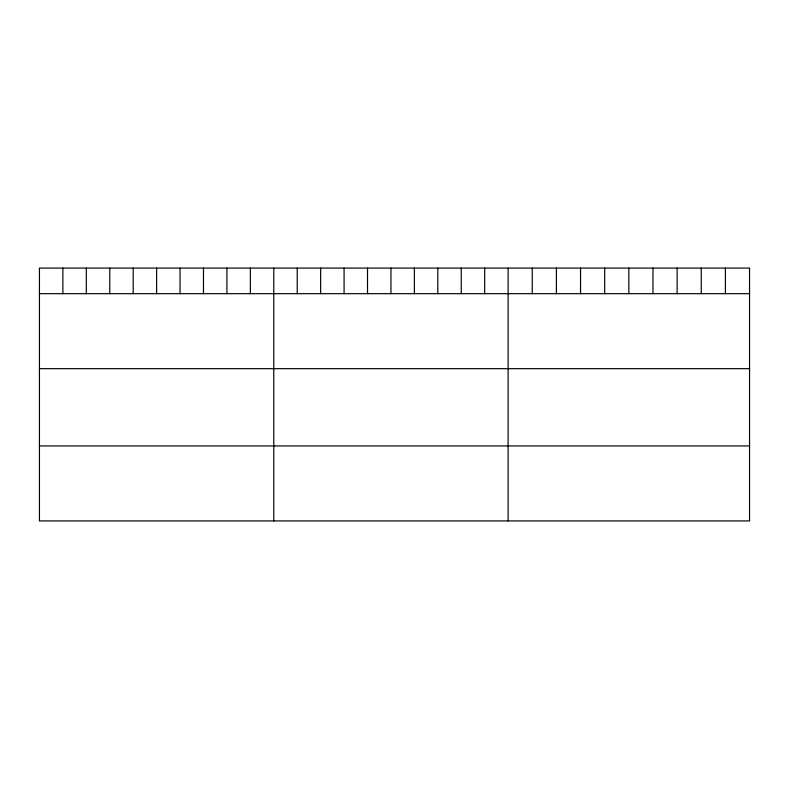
<?xml version="1.0" encoding="UTF-8"?>
<svg xmlns="http://www.w3.org/2000/svg" width="789" height="789" viewBox="0 0 789 789"><rect width="100%" height="100%" fill="white"/><g stroke="black" fill="none" stroke-linecap="round" stroke-linejoin="round"><path stroke-width="1.18" d="M749.55 293.676L749.55 520.918L39.45 520.918L39.45 268.082L749.55 268.082L749.55 293.676L39.45 293.676M39.45 368.67L749.55 368.67M39.45 445.933L749.55 445.933M725.407 268.082L725.407 293.676M701.263 268.082L701.263 293.676M677.12 268.082L677.12 293.676M652.976 268.082L652.976 293.676M628.833 268.082L628.833 293.676M604.69 268.082L604.69 293.676M580.546 268.082L580.546 293.676M556.403 268.082L556.403 293.676M532.259 268.082L532.259 293.676M508.116 268.082L508.116 520.918M484.683 268.082L484.683 293.676M461.249 268.082L461.249 293.676M437.816 268.082L437.816 293.676M414.383 268.082L414.383 293.676M390.949 268.082L390.949 293.676M367.516 268.082L367.516 293.676M344.083 268.082L344.083 293.676M320.65 268.082L320.65 293.676M297.216 268.082L297.216 293.676M273.783 268.082L273.783 520.918M250.35 268.082L250.35 293.676M226.916 268.082L226.916 293.676M203.483 268.082L203.483 293.676M180.05 268.082L180.05 293.676M156.617 268.082L156.617 293.676M133.183 268.082L133.183 293.676M109.75 268.082L109.75 293.676M86.317 268.082L86.317 293.676M62.883 268.082L62.883 293.676"/></g></svg>
